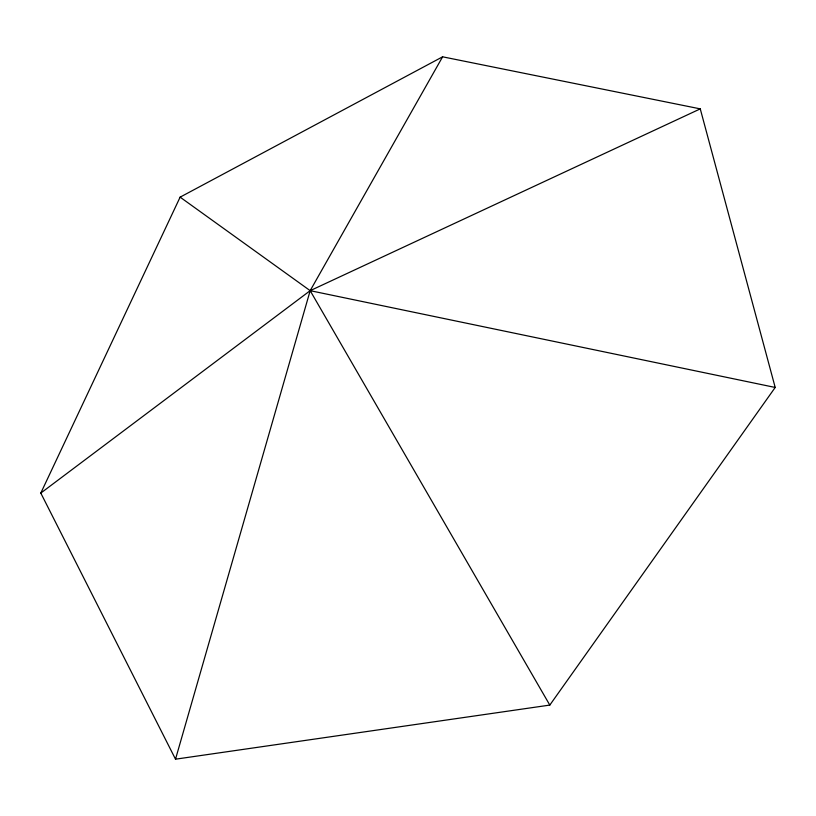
<?xml version="1.0" encoding="UTF-8"?>
<svg xmlns="http://www.w3.org/2000/svg" width="816" height="816" viewBox="0 0 816 816"><rect width="100%" height="100%" fill="white"/><g stroke="black" fill="none" stroke-linecap="round" stroke-linejoin="round"><path stroke-width="1.22" d="M175.511 759.186L310.172 290.669L442.609 56.814L700.261 108.875L775.2 387.457L549.811 705.085L175.511 759.186L40.8 493.078L180.122 197.146L442.609 56.814M40.8 493.078L310.172 290.669L700.261 108.875M180.122 197.146L310.172 290.669L775.2 387.457M310.172 290.669L549.811 705.085"/></g></svg>
